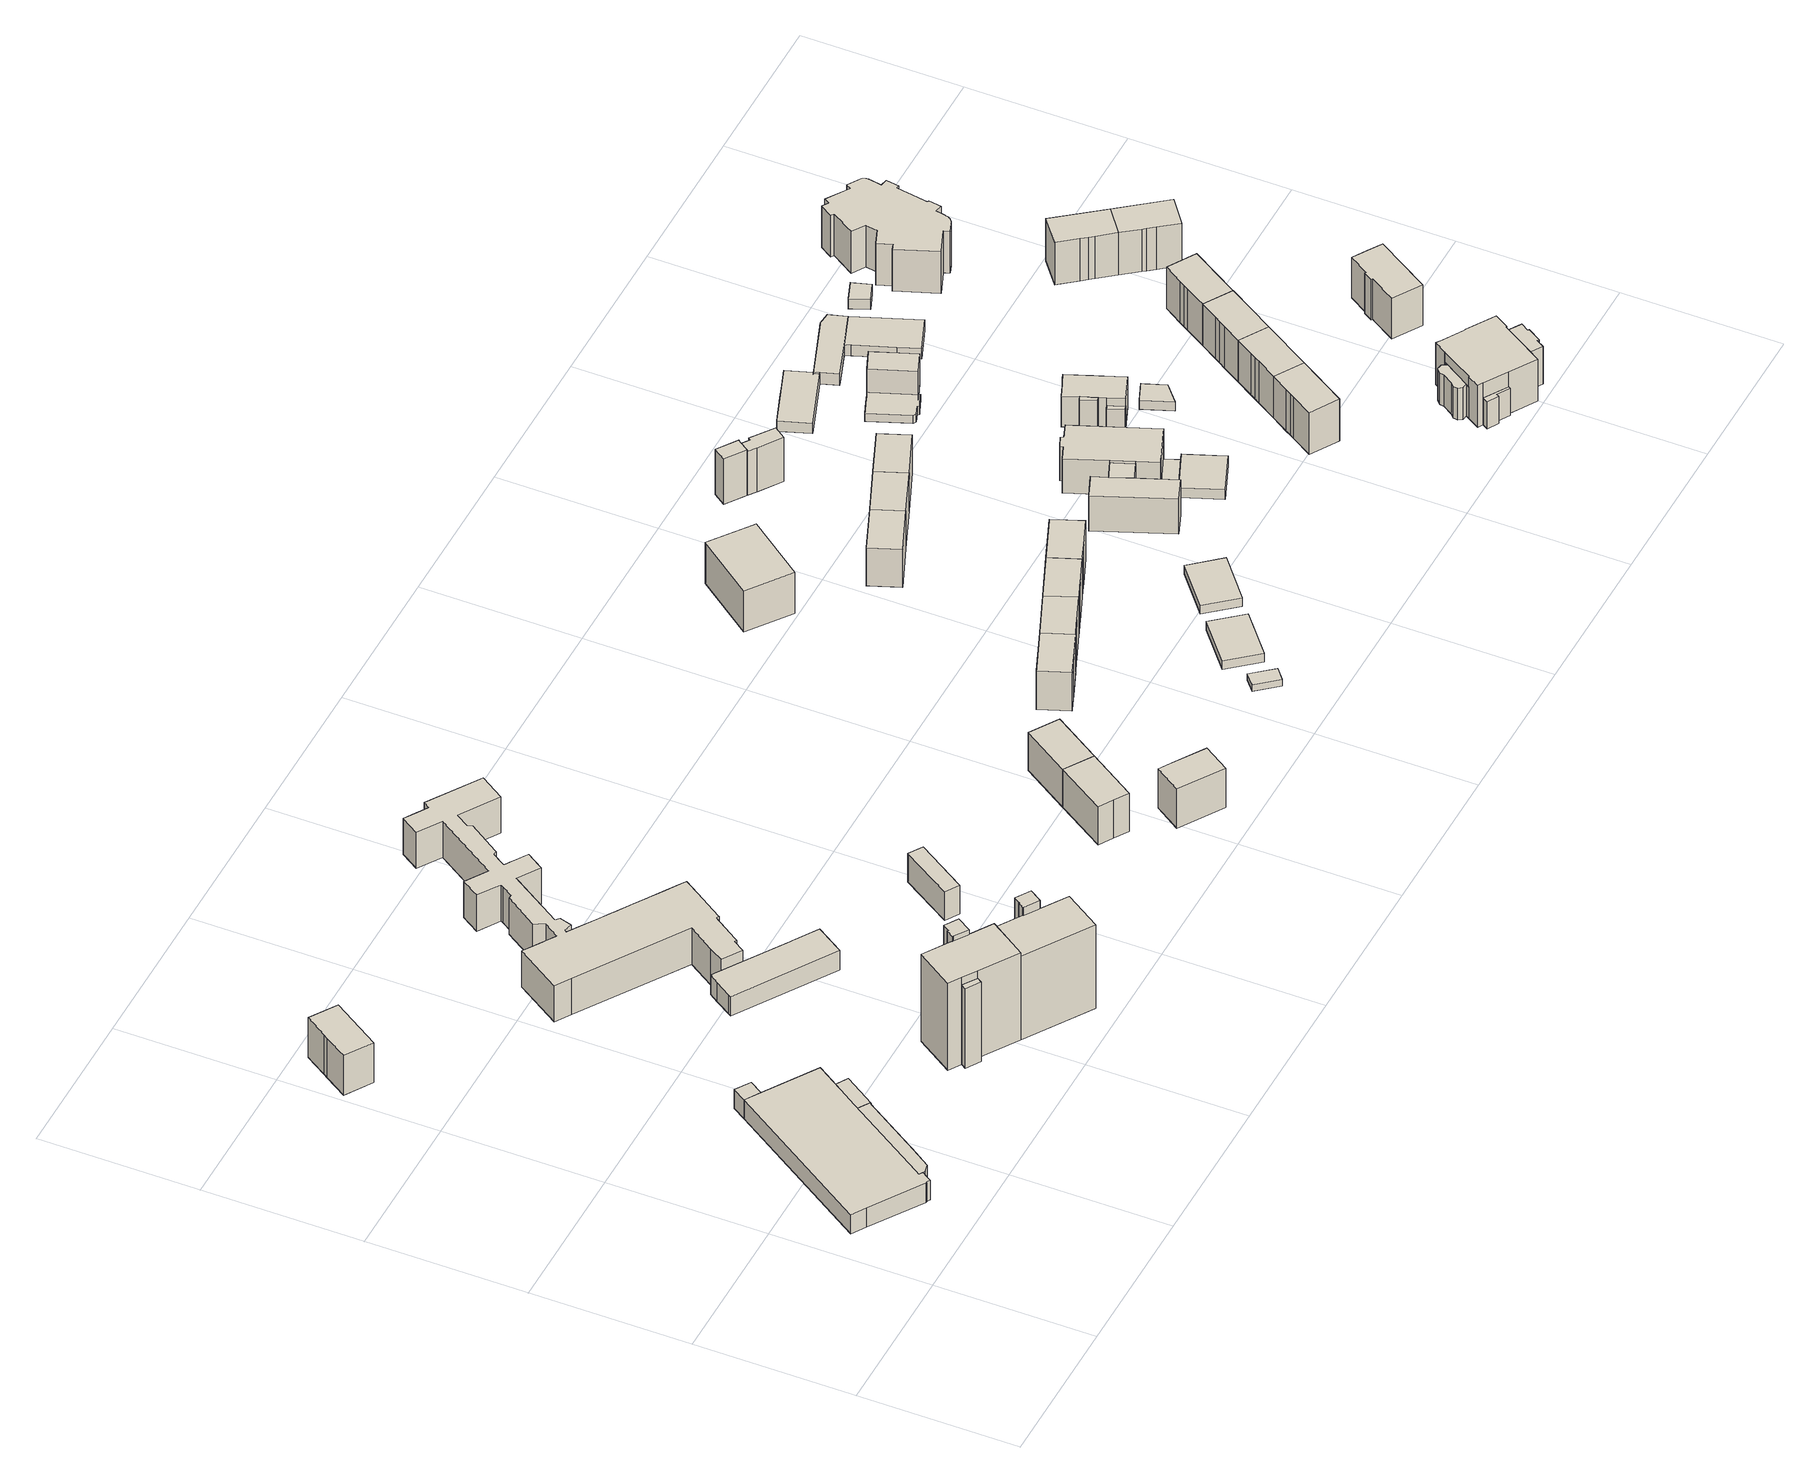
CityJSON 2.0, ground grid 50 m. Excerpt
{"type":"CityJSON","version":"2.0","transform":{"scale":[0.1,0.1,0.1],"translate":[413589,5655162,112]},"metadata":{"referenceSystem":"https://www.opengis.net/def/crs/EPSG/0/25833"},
"CityObjects":{
"building1":{"type":"Building","attributes":{"Gemeindeschluessel":14612000,"Geometrietyp2DReferenz":"3000","function":"31001_2000","roofType":"9999"},"children":["building1-1","building1-2","building1-3","building1-4"]},
"building1-1":{"type":"BuildingPart","attributes":{"Dachtyp_tdc":"tdcPolyFlatRoof","Dachneigung":0,"QualitaetDacherkennung":92,"Geometrietyp2DReferenz":"3000","measuredHeight":7.22,"roofType":"1000"},"parents":["building1"],"geometry":[{"type":"Solid","lod":"1","boundaries":[[[[0,1,2,3,4,5,6,7,8,9,10,11,12,13]],[[14,15,16,17,18,19,20,21,22,23,24,25,26,27]],[[13,15,14,0]],[[12,16,15,13]],[[11,17,16,12]],[[10,18,17,11]],[[9,19,18,10]],[[8,20,19,9]],[[7,21,20,8]],[[6,22,21,7]],[[5,23,22,6]],[[4,24,23,5]],[[3,25,24,4]],[[2,26,25,3]],[[1,27,26,2]],[[0,14,27,1]]]]}]},
"building1-2":{"type":"BuildingPart","attributes":{"Dachtyp_tdc":"tdcPolyFlatRoof","Dachneigung":0,"QualitaetDacherkennung":68,"Geometrietyp2DReferenz":"3000","measuredHeight":5.01,"roofType":"1000"},"parents":["building1"],"geometry":[{"type":"Solid","lod":"1","boundaries":[[[[28,29,30,31,32]],[[33,34,35,17,16]],[[32,34,33,28]],[[31,35,34,32]],[[30,17,35,31]],[[29,16,17,30]],[[28,33,16,29]]]]}]},
"building1-3":{"type":"BuildingPart","attributes":{"Dachtyp_tdc":"tdcFreeFormRoof","Dachneigung":11.53,"QualitaetDacherkennung":10,"Geometrietyp2DReferenz":"3000","measuredHeight":7.65,"roofType":"5000"},"parents":["building1"],"geometry":[{"type":"Solid","lod":"1","boundaries":[[[[36,37,38,39,40,41,42,43]],[[18,44,17,35,45,46,47,48]],[[43,44,18,36]],[[42,17,44,43]],[[41,35,17,42]],[[40,45,35,41]],[[39,46,45,40]],[[38,47,46,39]],[[37,48,47,38]],[[36,18,48,37]]]]}]},
"building1-4":{"type":"BuildingPart","attributes":{"Dachtyp_tdc":"tdcPolyFlatRoof","Dachneigung":0,"QualitaetDacherkennung":71,"Geometrietyp2DReferenz":"3000","measuredHeight":7.14,"roofType":"1000"},"parents":["building1"],"geometry":[{"type":"Solid","lod":"1","boundaries":[[[[49,50,51,52]],[[27,53,54,14]],[[52,53,27,49]],[[51,54,53,52]],[[50,14,54,51]],[[49,27,14,50]]]]}]},
"building2":{"type":"Building","attributes":{"Dachtyp_tdc":"tdcGableRoof","Gemeindeschluessel":14612000,"Dachneigung":37.17,"QualitaetDacherkennung":78,"Geometrietyp2DReferenz":"3000","measuredHeight":16.72,"function":"31001_9998","roofType":"3100"},"geometry":[{"type":"Solid","lod":"1","boundaries":[[[[55,56,57,58,59,60]],[[61,62,63,64,65,66]],[[60,62,61,55]],[[59,63,62,60]],[[58,64,63,59]],[[57,65,64,58]],[[56,66,65,57]],[[55,61,66,56]]]]}]},
"building3":{"type":"Building","attributes":{"Gemeindeschluessel":14612000,"Geometrietyp2DReferenz":"3000","function":"31001_9998","roofType":"9999"},"children":["building3-1","building3-2","building3-3"]},
"building3-1":{"type":"BuildingPart","attributes":{"Dachtyp_tdc":"tdcPolyFlatRoof","Dachneigung":5.67,"QualitaetDacherkennung":52,"Geometrietyp2DReferenz":"3000","measuredHeight":29.8,"roofType":"2100"},"parents":["building3"],"geometry":[{"type":"Solid","lod":"1","boundaries":[[[[67,68,69,70]],[[71,72,73,74]],[[70,72,71,67]],[[69,73,72,70]],[[68,74,73,69]],[[67,71,74,68]]]]}]},
"building3-2":{"type":"BuildingPart","attributes":{"Dachtyp_tdc":"tdcFreeFormRoof","Dachneigung":14.56,"QualitaetDacherkennung":22,"Geometrietyp2DReferenz":"3000","measuredHeight":34.5,"roofType":"5000"},"parents":["building3"],"geometry":[{"type":"Solid","lod":"1","boundaries":[[[[75,76,77,78,79,80,81]],[[82,83,84,85,86,87,88]],[[81,83,82,75]],[[80,84,83,81]],[[79,85,84,80]],[[78,86,85,79]],[[77,87,86,78]],[[76,88,87,77]],[[75,82,88,76]]]]}]},
"building3-3":{"type":"BuildingPart","attributes":{"Dachtyp_tdc":"tdcHipAndGableRoof","Dachneigung":16.07,"QualitaetDacherkennung":16,"Geometrietyp2DReferenz":"3000","measuredHeight":34.32,"roofType":"5000"},"parents":["building3"],"geometry":[{"type":"Solid","lod":"1","boundaries":[[[[89,90,91,92,93,94,95,96,97]],[[98,85,99,100,73,72,101,102,87]],[[97,85,98,89]],[[96,99,85,97]],[[95,100,99,96]],[[94,73,100,95]],[[93,72,73,94]],[[92,101,72,93]],[[91,102,101,92]],[[90,87,102,91]],[[89,98,87,90]]]]}]},
"building4":{"type":"Building","attributes":{"Gemeindeschluessel":14612000,"Geometrietyp2DReferenz":"3000","function":"31001_9998","roofType":"9999"},"children":["building4-1","building4-2"]},
"building4-1":{"type":"BuildingPart","attributes":{"Dachtyp_tdc":"tdcFreeFormRoof","Dachneigung":16.09,"QualitaetDacherkennung":16,"Geometrietyp2DReferenz":"3000","measuredHeight":34.55,"roofType":"5000"},"parents":["building4"],"geometry":[{"type":"Solid","lod":"1","boundaries":[[[[103,104,105,106,107,108,109,110]],[[111,112,113,114,115,116,117,118]],[[110,112,111,103]],[[109,113,112,110]],[[108,114,113,109]],[[107,115,114,108]],[[106,116,115,107]],[[105,117,116,106]],[[104,118,117,105]],[[103,111,118,104]]]]}]},
"building4-2":{"type":"BuildingPart","attributes":{"Dachtyp_tdc":"tdcPolyFlatRoof","Dachneigung":0,"QualitaetDacherkennung":48,"Geometrietyp2DReferenz":"3000","measuredHeight":31.06,"roofType":"1000"},"parents":["building4"],"geometry":[{"type":"Solid","lod":"1","boundaries":[[[[119,120,121,122,123,124,125,126]],[[117,115,127,128,129,100,99,118]],[[126,115,117,119]],[[125,127,115,126]],[[124,128,127,125]],[[123,129,128,124]],[[122,100,129,123]],[[121,99,100,122]],[[120,118,99,121]],[[119,117,118,120]]]]}]},
"building5":{"type":"Building","attributes":{"Dachtyp_tdc":"tdcPolyFlatRoof","Gemeindeschluessel":14612000,"Dachneigung":0,"QualitaetDacherkennung":68,"Geometrietyp2DReferenz":"3000","measuredHeight":7.24,"function":"31001_3211","roofType":"1000"},"geometry":[{"type":"Solid","lod":"1","boundaries":[[[[130,131,132,133,134,135,136,137,138,139,140,141]],[[142,143,144,145,146,147,148,149,150,151,152,153]],[[141,143,142,130]],[[140,144,143,141]],[[139,145,144,140]],[[138,146,145,139]],[[137,147,146,138]],[[136,148,147,137]],[[135,149,148,136]],[[134,150,149,135]],[[133,151,150,134]],[[132,152,151,133]],[[131,153,152,132]],[[130,142,153,131]]]]}]},
"building6":{"type":"Building","attributes":{"name":"6. Grundschule Am Großen Garten Dresden","Dachtyp_tdc":"tdcFreeFormRoof","Gemeindeschluessel":14612000,"Dachneigung":10.16,"QualitaetDacherkennung":4,"Geometrietyp2DReferenz":"3000","measuredHeight":16.48,"function":"31001_3021","roofType":"5000"},"geometry":[{"type":"Solid","lod":"1","boundaries":[[[[154,155,156,157,158,159,160,161,162,163,164,165,166,167,168,169,170,171,172,173,174,175,176,177,178,179,180,181,182,183,184,185,186,187,188,189,190,191,192,193,194,195,196,197,198,199,200,201,202,203,204,205,206,207,208,209,210,211,212,213,214,215,216,217]],[[218,219,220,221,222,223,224,225,226,227,228,229,230,231,232,233,234,235,236,237,238,239,240,241,242,243,244,245,246,247,248,249,250,251,252,253,254,255,256,257,258,259,260,261,262,263,264,265,266,267,268,269,270,271,272,273,274,275,276,277,278,279,280,281]],[[217,219,218,154]],[[216,220,219,217]],[[215,221,220,216]],[[214,222,221,215]],[[213,223,222,214]],[[212,224,223,213]],[[211,225,224,212]],[[210,226,225,211]],[[209,227,226,210]],[[208,228,227,209]],[[207,229,228,208]],[[206,230,229,207]],[[205,231,230,206]],[[204,232,231,205]],[[203,233,232,204]],[[202,234,233,203]],[[201,235,234,202]],[[200,236,235,201]],[[199,237,236,200]],[[198,238,237,199]],[[197,239,238,198]],[[196,240,239,197]],[[195,241,240,196]],[[194,242,241,195]],[[193,243,242,194]],[[192,244,243,193]],[[191,245,244,192]],[[190,246,245,191]],[[189,247,246,190]],[[188,248,247,189]],[[187,249,248,188]],[[186,250,249,187]],[[185,251,250,186]],[[184,252,251,185]],[[183,253,252,184]],[[182,254,253,183]],[[181,255,254,182]],[[180,256,255,181]],[[179,257,256,180]],[[178,258,257,179]],[[177,259,258,178]],[[176,260,259,177]],[[175,261,260,176]],[[174,262,261,175]],[[173,263,262,174]],[[172,264,263,173]],[[171,265,264,172]],[[170,266,265,171]],[[169,267,266,170]],[[168,268,267,169]],[[167,269,268,168]],[[166,270,269,167]],[[165,271,270,166]],[[164,272,271,165]],[[163,273,272,164]],[[162,274,273,163]],[[161,275,274,162]],[[160,276,275,161]],[[159,277,276,160]],[[158,278,277,159]],[[157,279,278,158]],[[156,280,279,157]],[[155,281,280,156]],[[154,218,281,155]]]]}]},
"building7":{"type":"Building","attributes":{"Dachtyp_tdc":"tdcFreeFormRoof","Gemeindeschluessel":14612000,"Dachneigung":60.21,"QualitaetDacherkennung":5,"Geometrietyp2DReferenz":"3000","measuredHeight":12.84,"function":"31001_9998","roofType":"5000"},"geometry":[{"type":"Solid","lod":"1","boundaries":[[[[282,283,284,285]],[[286,287,288,289]],[[285,287,286,282]],[[284,288,287,285]],[[283,289,288,284]],[[282,286,289,283]]]]}]},
"building8":{"type":"Building","attributes":{"Dachtyp_tdc":"tdcFreeFormRoof","Gemeindeschluessel":14612000,"Dachneigung":37.27,"QualitaetDacherkennung":88,"Geometrietyp2DReferenz":"3000","measuredHeight":16.3,"function":"31001_9998","roofType":"5000"},"geometry":[{"type":"Solid","lod":"1","boundaries":[[[[290,291,292,293,294]],[[295,296,297,298,299]],[[294,296,295,290]],[[293,297,296,294]],[[292,298,297,293]],[[291,299,298,292]],[[290,295,299,291]]]]}]},
"building9":{"type":"Building","attributes":{"Dachtyp_tdc":"tdcFreeFormRoof","Gemeindeschluessel":14612000,"Dachneigung":37.3,"QualitaetDacherkennung":77,"Geometrietyp2DReferenz":"3000","measuredHeight":16.73,"function":"31001_9998","roofType":"5000"},"geometry":[{"type":"Solid","lod":"1","boundaries":[[[[300,301,302,303,304]],[[305,306,307,308,309]],[[304,306,305,300]],[[303,307,306,304]],[[302,308,307,303]],[[301,309,308,302]],[[300,305,309,301]]]]}]},
"building10":{"type":"Building","attributes":{"Dachtyp_tdc":"tdcGableRoof","Gemeindeschluessel":14612000,"Dachneigung":36.88,"QualitaetDacherkennung":91,"Geometrietyp2DReferenz":"3000","measuredHeight":16.26,"function":"31001_9998","roofType":"3100"},"geometry":[{"type":"Solid","lod":"1","boundaries":[[[[294,293,310,311]],[[296,312,313,297]],[[311,312,296,294]],[[310,313,312,311]],[[293,297,313,310]],[[294,296,297,293]]]]}]},
"building11":{"type":"Building","attributes":{"Dachtyp_tdc":"tdcFreeFormRoof","Gemeindeschluessel":14612000,"Dachneigung":36.85,"QualitaetDacherkennung":90,"Geometrietyp2DReferenz":"3000","measuredHeight":16.32,"function":"31001_9998","roofType":"5000"},"geometry":[{"type":"Solid","lod":"1","boundaries":[[[[314,315,316,317,318,319,320]],[[321,322,323,324,325,326,327]],[[320,322,321,314]],[[319,323,322,320]],[[318,324,323,319]],[[317,325,324,318]],[[316,326,325,317]],[[315,327,326,316]],[[314,321,327,315]]]]}]},
"building12":{"type":"Building","attributes":{"Dachtyp_tdc":"tdcPolyFlatRoof","Gemeindeschluessel":14612000,"Dachneigung":0,"QualitaetDacherkennung":92,"Geometrietyp2DReferenz":"3000","measuredHeight":2.41,"function":"31001_9998","roofType":"1000"},"geometry":[{"type":"Solid","lod":"1","boundaries":[[[[328,329,330,331]],[[332,333,334,335]],[[331,333,332,328]],[[330,334,333,331]],[[329,335,334,330]],[[328,332,335,329]]]]}]},
"building13":{"type":"Building","attributes":{"Dachtyp_tdc":"tdcFreeFormRoof","Gemeindeschluessel":14612000,"Dachneigung":36.57,"QualitaetDacherkennung":91,"Geometrietyp2DReferenz":"3000","measuredHeight":16.3,"function":"31001_9998","roofType":"5000"},"geometry":[{"type":"Solid","lod":"1","boundaries":[[[[315,314,336,337,338,339,340]],[[327,341,342,343,344,345,321]],[[340,341,327,315]],[[339,342,341,340]],[[338,343,342,339]],[[337,344,343,338]],[[336,345,344,337]],[[314,321,345,336]],[[315,327,321,314]]]]}]},
"building14":{"type":"Building","attributes":{"Dachtyp_tdc":"tdcPolyFlatRoof","Gemeindeschluessel":14612000,"Dachneigung":6.24,"QualitaetDacherkennung":80,"Geometrietyp2DReferenz":"3000","measuredHeight":3.83,"function":"31001_9998","roofType":"2100"},"geometry":[{"type":"Solid","lod":"1","boundaries":[[[[346,347,348,349]],[[350,351,352,353]],[[349,351,350,346]],[[348,352,351,349]],[[347,353,352,348]],[[346,350,353,347]]]]}]},
"building15":{"type":"Building","attributes":{"Dachtyp_tdc":"tdcCutGableRoof","Gemeindeschluessel":14612000,"Dachneigung":25.6,"QualitaetDacherkennung":59,"Geometrietyp2DReferenz":"3000","measuredHeight":16.88,"function":"31001_9998","roofType":"9999"},"geometry":[{"type":"Solid","lod":"1","boundaries":[[[[354,355,356,357,358]],[[359,360,361,362,363]],[[358,360,359,354]],[[357,361,360,358]],[[356,362,361,357]],[[355,363,362,356]],[[354,359,363,355]]]]}]},
"building16":{"type":"Building","attributes":{"Dachtyp_tdc":"tdcFreeFormRoof","Gemeindeschluessel":14612000,"Dachneigung":36.45,"QualitaetDacherkennung":90,"Geometrietyp2DReferenz":"3000","measuredHeight":16.28,"function":"31001_9998","roofType":"5000"},"geometry":[{"type":"Solid","lod":"1","boundaries":[[[[340,339,364,365,366,367,368]],[[341,369,370,371,372,373,342]],[[368,369,341,340]],[[367,370,369,368]],[[366,371,370,367]],[[365,372,371,366]],[[364,373,372,365]],[[339,342,373,364]],[[340,341,342,339]]]]}]},
"building17":{"type":"Building","attributes":{"Dachtyp_tdc":"tdcGableRoof","Gemeindeschluessel":14612000,"Dachneigung":37.34,"QualitaetDacherkennung":87,"Geometrietyp2DReferenz":"3000","measuredHeight":16.2,"function":"31001_9998","roofType":"3100"},"geometry":[{"type":"Solid","lod":"1","boundaries":[[[[374,375,376,377]],[[378,379,380,381]],[[377,379,378,374]],[[376,380,379,377]],[[375,381,380,376]],[[374,378,381,375]]]]}]},
"building18":{"type":"Building","attributes":{"Dachtyp_tdc":"tdcFreeFormRoof","Gemeindeschluessel":14612000,"Dachneigung":36.82,"QualitaetDacherkennung":91,"Geometrietyp2DReferenz":"3000","measuredHeight":16.45,"function":"31001_9998","roofType":"5000"},"geometry":[{"type":"Solid","lod":"1","boundaries":[[[[382,368,367,383,384,385,386]],[[387,388,389,390,391,392,393]],[[386,388,387,382]],[[385,389,388,386]],[[384,390,389,385]],[[383,391,390,384]],[[367,392,391,383]],[[368,393,392,367]],[[382,387,393,368]]]]}]},
"building19":{"type":"Building","attributes":{"Dachtyp_tdc":"tdcPolyFlatRoof","Gemeindeschluessel":14612000,"Dachneigung":4.43,"QualitaetDacherkennung":84,"Geometrietyp2DReferenz":"3000","measuredHeight":3.59,"function":"31001_9998","roofType":"2100"},"geometry":[{"type":"Solid","lod":"1","boundaries":[[[[394,395,396,397]],[[398,399,400,401]],[[397,399,398,394]],[[396,400,399,397]],[[395,401,400,396]],[[394,398,401,395]]]]}]},
"building20":{"type":"Building","attributes":{"Dachtyp_tdc":"tdcGableRoof","Gemeindeschluessel":14612000,"Dachneigung":37.24,"QualitaetDacherkennung":88,"Geometrietyp2DReferenz":"3000","measuredHeight":16.19,"function":"31001_9998","roofType":"3100"},"geometry":[{"type":"Solid","lod":"1","boundaries":[[[[377,376,402,403]],[[379,404,405,380]],[[403,404,379,377]],[[402,405,404,403]],[[376,380,405,402]],[[377,379,380,376]]]]}]},
"building21":{"type":"Building","attributes":{"Dachtyp_tdc":"tdcFreeFormRoof","Gemeindeschluessel":14612000,"Dachneigung":29.91,"QualitaetDacherkennung":3,"Geometrietyp2DReferenz":"3000","measuredHeight":17.58,"function":"31001_9998","roofType":"5000"},"geometry":[{"type":"Solid","lod":"1","boundaries":[[[[406,407,408,409,410]],[[411,412,413,414,415]],[[410,412,411,406]],[[409,413,412,410]],[[408,414,413,409]],[[407,415,414,408]],[[406,411,415,407]]]]}]},
"building22":{"type":"Building","attributes":{"Dachtyp_tdc":"tdcFreeFormRoof","Gemeindeschluessel":14612000,"Dachneigung":54.91,"QualitaetDacherkennung":4,"Geometrietyp2DReferenz":"3000","measuredHeight":18.11,"function":"31001_9998","roofType":"5000"},"geometry":[{"type":"Solid","lod":"1","boundaries":[[[[416,417,418,419,420,421,422]],[[414,413,423,424,425,426,427]],[[422,413,414,416]],[[421,423,413,422]],[[420,424,423,421]],[[419,425,424,420]],[[418,426,425,419]],[[417,427,426,418]],[[416,414,427,417]]]]}]},
"building23":{"type":"Building","attributes":{"Dachtyp_tdc":"tdcGableRoof","Gemeindeschluessel":14612000,"Dachneigung":37.29,"QualitaetDacherkennung":88,"Geometrietyp2DReferenz":"3000","measuredHeight":16.18,"function":"31001_9998","roofType":"3100"},"geometry":[{"type":"Solid","lod":"1","boundaries":[[[[403,402,428,429]],[[404,430,431,405]],[[429,430,404,403]],[[428,431,430,429]],[[402,405,431,428]],[[403,404,405,402]]]]}]},
"building24":{"type":"Building","attributes":{"Gemeindeschluessel":14612000,"Geometrietyp2DReferenz":"3000","function":"31001_2000","roofType":"9999"},"children":["building24-1","building24-2","building24-3","building24-4","building24-5"]},
"building24-1":{"type":"BuildingPart","attributes":{"Dachtyp_tdc":"tdcPolyFlatRoof","Dachneigung":0,"QualitaetDacherkennung":21,"Geometrietyp2DReferenz":"3000","measuredHeight":3.56,"roofType":"1000"},"parents":["building24"],"geometry":[{"type":"Solid","lod":"1","boundaries":[[[[432,433,434,435,436,437]],[[438,439,440,441,442,443]],[[437,439,438,432]],[[436,440,439,437]],[[435,441,440,436]],[[434,442,441,435]],[[433,443,442,434]],[[432,438,443,433]]]]}]},
"building24-2":{"type":"BuildingPart","attributes":{"Dachtyp_tdc":"tdcPolyFlatRoof","Dachneigung":0,"QualitaetDacherkennung":88,"Geometrietyp2DReferenz":"3000","measuredHeight":13.05,"roofType":"1000"},"parents":["building24"],"geometry":[{"type":"Solid","lod":"1","boundaries":[[[[444,445,446,447,448,449]],[[450,451,452,453,454,455]],[[449,451,450,444]],[[448,452,451,449]],[[447,453,452,448]],[[446,454,453,447]],[[445,455,454,446]],[[444,450,455,445]]]]}]},
"building24-3":{"type":"BuildingPart","attributes":{"Dachtyp_tdc":"tdcPolyFlatRoof","Dachneigung":0,"QualitaetDacherkennung":83,"Geometrietyp2DReferenz":"3000","measuredHeight":12.74,"roofType":"1000"},"parents":["building24"],"geometry":[{"type":"Solid","lod":"1","boundaries":[[[[456,457,458,459,460,461,462,463,464,465,466,467,468]],[[469,470,471,472,473,474,475,476,477,478,479,480,481]],[[468,470,469,456]],[[467,471,470,468]],[[466,472,471,467]],[[465,473,472,466]],[[464,474,473,465]],[[463,475,474,464]],[[462,476,475,463]],[[461,477,476,462]],[[460,478,477,461]],[[459,479,478,460]],[[458,480,479,459]],[[457,481,480,458]],[[456,469,481,457]]]]}]},
"building24-4":{"type":"BuildingPart","attributes":{"Dachtyp_tdc":"tdcPolyFlatRoof","Dachneigung":0,"QualitaetDacherkennung":63,"Geometrietyp2DReferenz":"3000","measuredHeight":12.03,"roofType":"1000"},"parents":["building24"],"geometry":[{"type":"Solid","lod":"1","boundaries":[[[[482,483,484,485]],[[474,453,452,475]],[[485,474,475,482]],[[484,453,474,485]],[[483,452,453,484]],[[482,475,452,483]]]]}]},
"building24-5":{"type":"BuildingPart","attributes":{"Dachtyp_tdc":"tdcPolyFlatRoof","Dachneigung":11.27,"QualitaetDacherkennung":42,"Geometrietyp2DReferenz":"3000","measuredHeight":3.51,"roofType":"2100"},"parents":["building24"],"geometry":[{"type":"Solid","lod":"1","boundaries":[[[[486,487,488,489]],[[443,442,471,470]],[[489,442,443,486]],[[488,471,442,489]],[[487,470,471,488]],[[486,443,470,487]]]]}]},
"building25":{"type":"Building","attributes":{"Dachtyp_tdc":"tdcPolyFlatRoof","Gemeindeschluessel":14612000,"Dachneigung":4.3,"QualitaetDacherkennung":86,"Geometrietyp2DReferenz":"3000","measuredHeight":4.18,"function":"31001_9998","roofType":"2100"},"geometry":[{"type":"Solid","lod":"1","boundaries":[[[[490,491,492,493,494,495,496,497]],[[498,499,500,501,502,503,504,505]],[[497,499,498,490]],[[496,500,499,497]],[[495,501,500,496]],[[494,502,501,495]],[[493,503,502,494]],[[492,504,503,493]],[[491,505,504,492]],[[490,498,505,491]]]]}]},
"building26":{"type":"Building","attributes":{"Gemeindeschluessel":14612000,"Geometrietyp2DReferenz":"3000","function":"31001_9998","roofType":"9999"},"children":["building26-1","building26-2"]},
"building26-1":{"type":"BuildingPart","attributes":{"Dachtyp_tdc":"tdcHipAndGableRoof","Dachneigung":52.91,"QualitaetDacherkennung":80,"Geometrietyp2DReferenz":"3000","measuredHeight":14.24,"roofType":"5000"},"parents":["building26"],"geometry":[{"type":"Solid","lod":"1","boundaries":[[[[506,507,508,509]],[[510,511,512,513]],[[509,511,510,506]],[[508,512,511,509]],[[507,513,512,508]],[[506,510,513,507]]]]}]},
"building26-2":{"type":"BuildingPart","attributes":{"Dachtyp_tdc":"tdcPolyFlatRoof","Dachneigung":0,"QualitaetDacherkennung":0,"Geometrietyp2DReferenz":"3000","measuredHeight":3.03,"roofType":"9999"},"parents":["building26"],"geometry":[{"type":"Solid","lod":"1","boundaries":[[[[514,515,516,517,518,519,520,521,522,523,524,525]],[[526,527,528,512,511,529,530,531,532,533,534,535]],[[525,527,526,514]],[[524,528,527,525]],[[523,512,528,524]],[[522,511,512,523]],[[521,529,511,522]],[[520,530,529,521]],[[519,531,530,520]],[[518,532,531,519]],[[517,533,532,518]],[[516,534,533,517]],[[515,535,534,516]],[[514,526,535,515]]]]}]},
"building27":{"type":"Building","attributes":{"Gemeindeschluessel":14612000,"Geometrietyp2DReferenz":"3000","function":"31001_9998","roofType":"9999"},"children":["building27-1","building27-2","building27-3","building27-4"]},
"building27-1":{"type":"BuildingPart","attributes":{"Dachtyp_tdc":"tdcPolyFlatRoof","Dachneigung":38.67,"QualitaetDacherkennung":70,"Geometrietyp2DReferenz":"3000","measuredHeight":9.24,"roofType":"2100"},"parents":["building27"],"geometry":[{"type":"Solid","lod":"1","boundaries":[[[[536,537,538,539]],[[540,541,542,543]],[[539,541,540,536]],[[538,542,541,539]],[[537,543,542,538]],[[536,540,543,537]]]]}]},
"building27-2":{"type":"BuildingPart","attributes":{"Dachtyp_tdc":"tdcFreeFormRoof","Dachneigung":43.12,"QualitaetDacherkennung":67,"Geometrietyp2DReferenz":"3000","measuredHeight":13.48,"roofType":"5000"},"parents":["building27"],"geometry":[{"type":"Solid","lod":"1","boundaries":[[[[544,545,546,547,548,549,550,551,552,553,554]],[[555,556,557,558,559,560,540,543,561,562,563]],[[553,556,555,554]],[[552,557,556,553]],[[551,558,557,552]],[[550,559,558,551]],[[549,560,559,550]],[[548,540,560,549]],[[547,543,540,548]],[[546,561,543,547]],[[545,562,561,546]],[[544,563,562,545]],[[554,555,563,544]]]]}]},
"building27-3":{"type":"BuildingPart","attributes":{"Dachtyp_tdc":"tdcPolyFlatRoof","Dachneigung":34.49,"QualitaetDacherkennung":31,"Geometrietyp2DReferenz":"3000","measuredHeight":9.13,"roofType":"2100"},"parents":["building27"],"geometry":[{"type":"Solid","lod":"1","boundaries":[[[[564,565,566,567]],[[563,562,568,569]],[[567,562,563,564]],[[566,568,562,567]],[[565,569,568,566]],[[564,563,569,565]]]]}]},
"building27-4":{"type":"BuildingPart","attributes":{"Dachtyp_tdc":"tdcCutGableRoof","Dachneigung":42.52,"QualitaetDacherkennung":53,"Geometrietyp2DReferenz":"3000","measuredHeight":12.32,"roofType":"9999"},"parents":["building27"],"geometry":[{"type":"Solid","lod":"1","boundaries":[[[[570,571,572,573]],[[574,556,555,575]],[[573,556,574,570]],[[572,555,556,573]],[[571,575,555,572]],[[570,574,575,571]]]]}]},
"building28":{"type":"Building","attributes":{"Dachtyp_tdc":"tdcFreeFormRoof","Gemeindeschluessel":14612000,"Dachneigung":37.77,"QualitaetDacherkennung":89,"Geometrietyp2DReferenz":"3000","measuredHeight":17.55,"function":"31001_9998","roofType":"5000"},"geometry":[{"type":"Solid","lod":"1","boundaries":[[[[576,577,578,579,580,581,582]],[[583,584,585,586,587,588,589]],[[582,584,583,576]],[[581,585,584,582]],[[580,586,585,581]],[[579,587,586,580]],[[578,588,587,579]],[[577,589,588,578]],[[576,583,589,577]]]]}]},
"building29":{"type":"Building","attributes":{"Dachtyp_tdc":"tdcHipRoof","Gemeindeschluessel":14612000,"Dachneigung":21.51,"QualitaetDacherkennung":79,"Geometrietyp2DReferenz":"3000","measuredHeight":4.07,"function":"31001_9998","roofType":"3200"},"geometry":[{"type":"Solid","lod":"1","boundaries":[[[[590,591,592,593]],[[594,595,596,597]],[[593,595,594,590]],[[592,596,595,593]],[[591,597,596,592]],[[590,594,597,591]]]]}]},
"building30":{"type":"Building","attributes":{"Dachtyp_tdc":"tdcPolyFlatRoof","Gemeindeschluessel":14612000,"Dachneigung":4.55,"QualitaetDacherkennung":80,"Geometrietyp2DReferenz":"3000","measuredHeight":4.51,"function":"31001_9998","roofType":"2100"},"geometry":[{"type":"Solid","lod":"1","boundaries":[[[[598,599,600,601,602,603,604,605]],[[606,607,608,609,610,611,612,613]],[[605,607,606,598]],[[604,608,607,605]],[[603,609,608,604]],[[602,610,609,603]],[[601,611,610,602]],[[600,612,611,601]],[[599,613,612,600]],[[598,606,613,599]]]]}]},
"building31":{"type":"Building","attributes":{"Dachtyp_tdc":"tdcFreeFormRoof","Gemeindeschluessel":14612000,"Dachneigung":38.01,"QualitaetDacherkennung":90,"Geometrietyp2DReferenz":"3000","measuredHeight":17.58,"function":"31001_9998","roofType":"5000"},"geometry":[{"type":"Solid","lod":"1","boundaries":[[[[579,578,614,615,616,617,618]],[[587,619,620,621,622,623,588]],[[618,619,587,579]],[[617,620,619,618]],[[616,621,620,617]],[[615,622,621,616]],[[614,623,622,615]],[[578,588,623,614]],[[579,587,588,578]]]]}]},
"building32":{"type":"Building","attributes":{"Dachtyp_tdc":"tdcPolyFlatRoof","Gemeindeschluessel":14612000,"Dachneigung":0,"QualitaetDacherkennung":78,"Geometrietyp2DReferenz":"3000","measuredHeight":3.99,"function":"31001_9998","roofType":"1000"},"geometry":[{"type":"Solid","lod":"1","boundaries":[[[[624,625,626,599,598,627]],[[628,629,630,631,632,633]],[[627,629,628,624]],[[598,630,629,627]],[[599,631,630,598]],[[626,632,631,599]],[[625,633,632,626]],[[624,628,633,625]]]]}]},
"building33":{"type":"Building","attributes":{"Gemeindeschluessel":14612000,"Geometrietyp2DReferenz":"3000","function":"31001_9998","roofType":"9999"},"children":["building33-1","building33-2","building33-3","building33-4","building33-5"]},
"building33-1":{"type":"BuildingPart","attributes":{"Dachtyp_tdc":"tdcPolyFlatRoof","Dachneigung":51.35,"QualitaetDacherkennung":20,"Geometrietyp2DReferenz":"3000","measuredHeight":11.46,"roofType":"2100"},"parents":["building33"],"geometry":[{"type":"Solid","lod":"1","boundaries":[[[[634,635,636,637,638,639]],[[640,641,642,643,644,645]],[[639,641,640,634]],[[638,642,641,639]],[[637,643,642,638]],[[636,644,643,637]],[[635,645,644,636]],[[634,640,645,635]]]]}]},
"building33-2":{"type":"BuildingPart","attributes":{"Dachtyp_tdc":"tdcHipRoof","Dachneigung":23.9,"QualitaetDacherkennung":26,"Geometrietyp2DReferenz":"3000","measuredHeight":15.04,"roofType":"3200"},"parents":["building33"],"geometry":[{"type":"Solid","lod":"1","boundaries":[[[[646,647,648,649,650,651,652,653,654,655]],[[656,657,658,659,660,661,662,663,664,665]],[[655,657,656,646]],[[654,658,657,655]],[[653,659,658,654]],[[652,660,659,653]],[[651,661,660,652]],[[650,662,661,651]],[[649,663,662,650]],[[648,664,663,649]],[[647,665,664,648]],[[646,656,665,647]]]]}]},
"building33-3":{"type":"BuildingPart","attributes":{"Dachtyp_tdc":"tdcFreeFormRoof","Dachneigung":70.13,"QualitaetDacherkennung":30,"Geometrietyp2DReferenz":"3000","measuredHeight":16.07,"roofType":"5000"},"parents":["building33"],"geometry":[{"type":"Solid","lod":"1","boundaries":[[[[666,667,668,669,670,671,672,673,674,675,676,677,678,679,680,668]],[[681,682,683,684,685,686,687,688,689,690,691,692,693,694,682,695]],[[668,682,681,666]],[[680,683,682,668]],[[679,684,683,680]],[[678,685,684,679]],[[677,686,685,678]],[[676,687,686,677]],[[675,688,687,676]],[[674,689,688,675]],[[673,690,689,674]],[[672,691,690,673]],[[671,692,691,672]],[[670,693,692,671]],[[669,694,693,670]],[[668,682,694,669]],[[667,695,682,668]],[[666,681,695,667]]]]}]},
"building33-4":{"type":"BuildingPart","attributes":{"Dachtyp_tdc":"tdcPolyFlatRoof","Dachneigung":41.95,"QualitaetDacherkennung":25,"Geometrietyp2DReferenz":"3000","measuredHeight":11.33,"roofType":"2100"},"parents":["building33"],"geometry":[{"type":"Solid","lod":"1","boundaries":[[[[696,697,698,699,700,701,702]],[[703,704,705,706,707,708,709]],[[702,704,703,696]],[[701,705,704,702]],[[700,706,705,701]],[[699,707,706,700]],[[698,708,707,699]],[[697,709,708,698]],[[696,703,709,697]]]]}]},
"building33-5":{"type":"BuildingPart","attributes":{"Dachtyp_tdc":"tdcCutTentRoof","Dachneigung":2.64,"QualitaetDacherkennung":37,"Geometrietyp2DReferenz":"3000","measuredHeight":18.31,"roofType":"9999"},"parents":["building33"],"geometry":[{"type":"Solid","lod":"1","boundaries":[[[[710,711,712,713,714,715,716,717,718,719,720,721,722,723,724,725,726,727]],[[703,709,728,729,656,665,664,730,641,640,731,732,681,695,693,692,733,704]],[[727,709,703,710]],[[726,728,709,727]],[[725,729,728,726]],[[724,656,729,725]],[[723,665,656,724]],[[722,664,665,723]],[[721,730,664,722]],[[720,641,730,721]],[[719,640,641,720]],[[718,731,640,719]],[[717,732,731,718]],[[716,681,732,717]],[[715,695,681,716]],[[714,693,695,715]],[[713,692,693,714]],[[712,733,692,713]],[[711,704,733,712]],[[710,703,704,711]]]]}]},
"building34":{"type":"Building","attributes":{"Dachtyp_tdc":"tdcFreeFormRoof","Gemeindeschluessel":14612000,"Dachneigung":37.58,"QualitaetDacherkennung":91,"Geometrietyp2DReferenz":"3000","measuredHeight":17.54,"function":"31001_9998","roofType":"5000"},"geometry":[{"type":"Solid","lod":"1","boundaries":[[[[734,615,614,735,736,737,738]],[[739,740,741,742,743,623,622]],[[738,740,739,734]],[[737,741,740,738]],[[736,742,741,737]],[[735,743,742,736]],[[614,623,743,735]],[[615,622,623,614]],[[734,739,622,615]]]]}]},
"building35":{"type":"Building","attributes":{"Dachtyp_tdc":"tdcHipAndGableRoof","Gemeindeschluessel":14612000,"Dachneigung":10.67,"QualitaetDacherkennung":38,"Geometrietyp2DReferenz":"3000","measuredHeight":3.96,"function":"31001_9998","roofType":"5000"},"geometry":[{"type":"Solid","lod":"1","boundaries":[[[[744,745,746,747]],[[748,749,750,751]],[[747,749,748,744]],[[746,750,749,747]],[[745,751,750,746]],[[744,748,751,745]]]]}]},
"building36":{"type":"Building","attributes":{"Dachtyp_tdc":"tdcFreeFormRoof","Gemeindeschluessel":14612000,"Dachneigung":37.63,"QualitaetDacherkennung":91,"Geometrietyp2DReferenz":"3000","measuredHeight":17.57,"function":"31001_9998","roofType":"5000"},"geometry":[{"type":"Solid","lod":"1","boundaries":[[[[752,753,754,755,756,757,758]],[[743,742,759,760,761,762,763]],[[758,742,743,752]],[[757,759,742,758]],[[756,760,759,757]],[[755,761,760,756]],[[754,762,761,755]],[[753,763,762,754]],[[752,743,763,753]]]]}]},
"building37":{"type":"Building","attributes":{"Dachtyp_tdc":"tdcHipAndGableRoof","Gemeindeschluessel":14612000,"Dachneigung":37.68,"QualitaetDacherkennung":89,"Geometrietyp2DReferenz":"3000","measuredHeight":17.26,"function":"31001_9998","roofType":"5000"},"geometry":[{"type":"Solid","lod":"1","boundaries":[[[[764,765,766,767,768,769,770,771,772]],[[773,774,775,776,777,778,779,780,781]],[[772,774,773,764]],[[771,775,774,772]],[[770,776,775,771]],[[769,777,776,770]],[[768,778,777,769]],[[767,779,778,768]],[[766,780,779,767]],[[765,781,780,766]],[[764,773,781,765]]]]}]},
"building38":{"type":"Building","attributes":{"Dachtyp_tdc":"tdcFreeFormRoof","Gemeindeschluessel":14612000,"Dachneigung":28.25,"QualitaetDacherkennung":13,"Geometrietyp2DReferenz":"3000","measuredHeight":19.12,"function":"31001_9998","roofType":"5000"},"geometry":[{"type":"Solid","lod":"1","boundaries":[[[[782,783,784,785,786,787,788,789,790,791,792,793,794,795,796,797,798,799,800,801,802,803,804,805,806,807,808,809,810,811,812,813,814,815,816,817,818,819,820,821,822,823,824,825,826,827,828,829,830,831,832,833,834,835,836,837,838,839]],[[840,841,842,843,844,845,846,847,848,849,850,851,852,853,854,855,856,857,858,859,860,861,862,863,864,865,866,867,868,869,870,871,872,873,874,875,876,877,878,879,880,881,882,883,884,885,886,887,888,889,890,891,892,893,894,895,896,897]],[[839,841,840,782]],[[838,842,841,839]],[[837,843,842,838]],[[836,844,843,837]],[[835,845,844,836]],[[834,846,845,835]],[[833,847,846,834]],[[832,848,847,833]],[[831,849,848,832]],[[830,850,849,831]],[[829,851,850,830]],[[828,852,851,829]],[[827,853,852,828]],[[826,854,853,827]],[[825,855,854,826]],[[824,856,855,825]],[[823,857,856,824]],[[822,858,857,823]],[[821,859,858,822]],[[820,860,859,821]],[[819,861,860,820]],[[818,862,861,819]],[[817,863,862,818]],[[816,864,863,817]],[[815,865,864,816]],[[814,866,865,815]],[[813,867,866,814]],[[812,868,867,813]],[[811,869,868,812]],[[810,870,869,811]],[[809,871,870,810]],[[808,872,871,809]],[[807,873,872,808]],[[806,874,873,807]],[[805,875,874,806]],[[804,876,875,805]],[[803,877,876,804]],[[802,878,877,803]],[[801,879,878,802]],[[800,880,879,801]],[[799,881,880,800]],[[798,882,881,799]],[[797,883,882,798]],[[796,884,883,797]],[[795,885,884,796]],[[794,886,885,795]],[[793,887,886,794]],[[792,888,887,793]],[[791,889,888,792]],[[790,890,889,791]],[[789,891,890,790]],[[788,892,891,789]],[[787,893,892,788]],[[786,894,893,787]],[[785,895,894,786]],[[784,896,895,785]],[[783,897,896,784]],[[782,840,897,783]]]]}]},
"building39":{"type":"Building","attributes":{"Dachtyp_tdc":"tdcHipAndGableRoof","Gemeindeschluessel":14612000,"Dachneigung":37.31,"QualitaetDacherkennung":87,"Geometrietyp2DReferenz":"3000","measuredHeight":17.73,"function":"31001_9998","roofType":"5000"},"geometry":[{"type":"Solid","lod":"1","boundaries":[[[[898,899,900,901,902,903,904]],[[905,906,907,908,909,910,911]],[[904,906,905,898]],[[903,907,906,904]],[[902,908,907,903]],[[901,909,908,902]],[[900,910,909,901]],[[899,911,910,900]],[[898,905,911,899]]]]}]},
"building40":{"type":"Building","attributes":{"Dachtyp_tdc":"tdcFreeFormRoof","Gemeindeschluessel":14612000,"Dachneigung":37.52,"QualitaetDacherkennung":86,"Geometrietyp2DReferenz":"3000","measuredHeight":17.68,"function":"31001_9998","roofType":"5000"},"geometry":[{"type":"Solid","lod":"1","boundaries":[[[[912,913,914,915,916,903,902]],[[917,908,907,918,919,920,921]],[[902,908,917,912]],[[903,907,908,902]],[[916,918,907,903]],[[915,919,918,916]],[[914,920,919,915]],[[913,921,920,914]],[[912,917,921,913]]]]}]}
},
"vertices":[
[436,726,84],[390,756,84],[86,289,84],[130,261,84],[292,155,84],[294,154,84],[296,157,84],[306,150,84],[327,182,84],[316,189,84],[325,203,84],[500,471,84],[565,571,84],[598,621,84],[436,726,12],[598,621,12],[565,571,12],[500,471,12],[325,203,12],[316,189,12],[327,182,12],[306,150,12],[296,157,12],[294,154,12],[292,155,12],[130,261,12],[86,289,12],[390,756,12],
[613,542,62],[565,571,62],[500,471,62],[542,444,62],[547,441,62],[613,542,12],[547,441,12],[542,444,12],
[325,203,66],[351,186,66],[377,192,66],[423,261,66],[427,267,66],[542,444,66],[500,471,66],[381,289,66],[381,289,12],[427,267,12],[423,261,12],[377,192,12],[351,186,12],
[390,756,83],[436,726,83],[464,769,83],[418,799,83],[418,799,12],[464,769,12],
[183,1897,171],[100,1951,171],[55,1881,171],[46,1867,171],[0,1796,171],[83,1743,171],[183,1897,23],[83,1743,23],[0,1796,23],[46,1867,23],[55,1881,23],[100,1951,23],
[829,286,317],[872,258,317],[882,273,317],[839,302,317],[829,286,20],[839,302,20],[882,273,20],[872,258,20],
[983,409,361],[979,411,361],[964,388,361],[968,386,361],[1009,358,361],[1038,403,361],[996,430,361],[983,409,20],[996,430,20],[1038,403,20],[1009,358,20],[968,386,20],[964,388,20],[979,411,20],
[986,374,345],[964,388,345],[878,444,345],[801,326,345],[839,302,345],[882,273,345],[1000,196,345],[1077,314,345],[1009,358,345],[986,374,20],[1077,314,20],[1000,196,20],[801,326,20],[878,444,20],
[1169,282,360],[1156,263,360],[1156,262,360],[1158,261,360],[1202,232,360],[1228,271,360],[1183,300,360],[1171,281,360],[1169,282,20],[1171,281,20],[1183,300,20],[1228,271,20],[1202,232,20],[1158,261,20],[1156,262,20],[1156,263,20],
[1156,262,331],[1156,263,331],[1077,314,331],[1000,196,331],[1205,63,331],[1281,179,331],[1202,231,331],[1202,232,331],[1202,231,20],[1281,179,20],[1205,63,20],
[747,963,95],[1046,770,95],[1103,858,95],[1027,907,95],[1023,909,95],[899,990,95],[893,994,95],[833,1033,95],[818,1043,95],[804,1051,95],[784,1021,95],[752,971,95],[747,963,23],[752,971,23],[784,1021,23],[804,1051,23],[818,1043,23],[833,1033,23],[893,994,23],[899,990,23],[1023,909,23],[1027,907,23],[1103,858,23],[1046,770,23],
[951,1730,136],[932,1742,136],[960,1785,136],[973,1783,136],[976,1789,136],[1042,1888,136],[1035,1901,136],[1063,1944,136],[1182,1867,136],[1233,1944,136],[1072,2049,136],[1058,2029,136],[1013,2058,136],[989,2074,136],[952,2017,136],[1023,1970,136],[892,1769,136],[824,1813,136],[788,1757,136],[855,1714,136],[850,1705,136],[827,1670,136],[815,1671,136],[747,1567,136],[761,1534,136],[729,1485,136],[704,1502,136],[681,1516,136],[633,1548,136],[541,1405,136],[589,1374,136],[916,1161,136],[861,1077,136],[833,1033,136],[893,994,136],[917,1031,136],[923,1027,136],[926,1031,136],[928,1035,136],[983,1118,136],[991,1112,136],[993,1116,136],[1038,1184,136],[1084,1255,136],[1064,1268,136],[1018,1297,136],[990,1316,136],[971,1328,136],[938,1350,136],[892,1379,136],[879,1388,136],[845,1410,136],[781,1452,136],[755,1469,136],[760,1476,136],[787,1468,136],[799,1508,136],[787,1518,136],[891,1679,136],[896,1686,136],[964,1642,136],[1001,1698,136],[959,1725,136],[955,1728,136],[951,1730,1],[955,1728,1],[959,1725,1],[1001,1698,1],[964,1642,1],[896,1686,1],[891,1679,1],[787,1518,1],[799,1508,1],[787,1468,1],[760,1476,1],[755,1469,1],[781,1452,1],[845,1410,1],[879,1388,1],[892,1379,1],[938,1350,1],[971,1328,1],[990,1316,1],[1018,1297,1],[1064,1268,1],[1084,1255,1],[1038,1184,1],[993,1116,1],[991,1112,1],[983,1118,1],[928,1035,1],[926,1031,1],[923,1027,1],[917,1031,1],[893,994,1],[833,1033,1],[861,1077,1],[916,1161,1],[589,1374,1],[541,1405,1],[633,1548,1],[681,1516,1],[704,1502,1],[729,1485,1],[761,1534,1],[747,1567,1],[815,1671,1],[827,1670,1],[850,1705,1],[855,1714,1],[788,1757,1],[824,1813,1],[892,1769,1],[1023,1970,1],[952,2017,1],[989,2074,1],[1013,2058,1],[1058,2029,1],[1072,2049,1],[1233,1944,1],[1182,1867,1],[1063,1944,1],[1035,1901,1],[1042,1888,1],[976,1789,1],[973,1783,1],[960,1785,1],[932,1742,1],
[1454,752,129],[1353,593,129],[1395,567,129],[1496,725,129],[1454,752,22],[1496,725,22],[1395,567,22],[1353,593,22],
[1811,338,167],[1855,311,167],[1897,283,167],[1996,436,167],[1910,492,167],[1811,338,25],[1910,492,25],[1996,436,25],[1897,283,25],[1855,311,25],
[2102,84,168],[2156,167,168],[2060,230,168],[2022,254,168],[1968,171,168],[2102,84,22],[1968,171,22],[2022,254,22],[2060,230,22],[2156,167,22],
[2093,587,167],[2007,642,167],[2007,642,25],[2093,587,25],
[2429,695,166],[2392,787,166],[2246,729,166],[2283,637,166],[2287,639,166],[2325,654,166],[2342,660,166],[2429,695,22],[2342,660,22],[2325,654,22],[2287,639,22],[2283,637,22],[2246,729,22],[2392,787,22],
[2654,183,49],[2599,250,49],[2563,219,49],[2618,153,49],[2654,183,25],[2618,153,25],[2563,219,25],[2599,250,25],
[2435,697,166],[2467,710,166],[2483,716,166],[2572,751,166],[2534,844,166],[2534,844,22],[2572,751,22],[2483,716,22],[2467,710,22],[2435,697,22],
[2688,240,55],[2817,349,55],[2740,441,55],[2611,332,55],[2688,240,23],[2611,332,23],[2740,441,23],[2817,349,23],
[2329,1777,177],[2193,1597,177],[2321,1501,177],[2457,1681,177],[2437,1696,177],[2329,1777,23],[2437,1696,23],[2457,1681,23],[2321,1501,23],[2193,1597,23],
[2580,754,166],[2614,768,166],[2627,773,166],[2717,808,166],[2680,902,166],[2680,902,22],[2717,808,22],[2627,773,22],[2614,768,22],[2580,754,22],
[2506,1369,167],[2543,1275,167],[2690,1334,167],[2653,1427,167],[2506,1369,25],[2653,1427,25],[2690,1334,25],[2543,1275,25],
[2827,960,166],[2723,811,166],[2758,825,166],[2772,830,166],[2864,866,166],[2827,960,21],[2864,866,21],[2772,830,21],[2758,825,21],[2723,811,21],[2717,808,21],[2680,902,21],
[2923,593,55],[2793,484,55],[2870,392,55],[3001,501,55],[2923,593,23],[3001,501,23],[2870,392,23],[2793,484,23],
[2835,1391,167],[2798,1485,167],[2798,1485,25],[2835,1391,25],
[2671,1906,193],[2644,1868,193],[2705,1825,193],[2726,1855,193],[2732,1863,193],[2671,1906,24],[2732,1863,24],[2726,1855,24],[2705,1825,24],[2644,1868,24],
[2705,1825,188],[2730,1806,188],[2800,1757,188],[2826,1794,188],[2757,1844,188],[2751,1837,188],[2726,1855,188],[2751,1837,24],[2757,1844,24],[2826,1794,24],[2800,1757,24],[2730,1806,24],
[2980,1449,167],[2943,1542,167],[2943,1542,25],[2980,1449,25],
[3335,794,54],[3319,788,54],[3222,749,54],[3206,742,54],[3254,622,54],[3383,673,54],[3335,794,18],[3383,673,18],[3254,622,18],[3206,742,18],[3222,749,18],[3319,788,18],
[2977,910,149],[3070,678,149],[3144,707,149],[3096,826,149],[3069,893,149],[3051,939,149],[2977,910,18],[3051,939,18],[3069,893,18],[3096,826,18],[3144,707,18],[3070,678,18],
[3317,840,146],[3216,1093,146],[3169,1075,146],[3165,1084,146],[3130,1070,146],[3133,1060,146],[3087,1042,146],[3136,920,146],[3162,853,146],[3188,789,146],[3204,796,146],[3204,795,146],[3301,834,146],[3317,840,18],[3301,834,18],[3204,795,18],[3204,796,18],[3188,789,18],[3162,853,18],[3136,920,18],[3087,1042,18],[3133,1060,18],[3130,1070,18],[3165,1084,18],[3169,1075,18],[3216,1093,18],
[3136,920,139],[3069,893,139],[3096,826,139],[3162,853,139],
[3319,788,49],[3301,834,49],[3204,795,49],[3222,749,49],
[3205,1855,60],[3177,1933,60],[3118,1912,60],[3070,1895,60],[2980,1863,60],[3014,1768,60],[3206,1836,60],[3200,1853,60],[3205,1855,22],[3200,1853,22],[3206,1836,22],[3014,1768,22],[2980,1863,22],[3070,1895,22],[3118,1912,22],[3177,1933,22],
[3317,1584,141],[3265,1716,141],[3198,1689,141],[3249,1556,141],[3317,1584,26],[3249,1556,26],[3198,1689,26],[3265,1716,26],
[3116,1657,56],[3165,1533,56],[3174,1527,56],[3202,1538,56],[3205,1532,56],[3206,1532,56],[3250,1550,56],[3251,1550,56],[3249,1556,56],[3198,1689,56],[3187,1685,56],[3157,1673,56],[3116,1657,26],[3157,1673,26],[3187,1685,26],[3251,1550,26],[3250,1550,26],[3206,1532,26],[3205,1532,26],[3202,1538,26],[3174,1527,26],[3165,1533,26],
[3442,1112,109],[3464,1057,109],[3480,1063,109],[3458,1118,109],[3442,1112,23],[3458,1118,23],[3480,1063,23],[3464,1057,23],
[3375,1040,137],[3395,992,137],[3477,1024,137],[3464,1057,137],[3442,1112,137],[3411,1191,137],[3394,1184,137],[3368,1173,137],[3328,1157,137],[3347,1110,137],[3366,1062,137],[3366,1062,23],[3347,1110,23],[3328,1157,23],[3368,1173,23],[3394,1184,23],[3411,1191,23],[3477,1024,23],[3395,992,23],[3375,1040,23],
[3375,1040,109],[3362,1035,109],[3381,986,109],[3395,992,109],[3381,986,23],[3362,1035,23],
[3334,1105,138],[3353,1057,138],[3366,1062,138],[3347,1110,138],[3334,1105,23],[3353,1057,23],
[3514,487,179],[3600,435,179],[3694,587,179],[3608,640,179],[3574,585,179],[3563,567,179],[3555,554,179],[3514,487,23],[3555,554,23],[3563,567,23],[3574,585,23],[3608,640,23],[3694,587,23],[3600,435,23],
[3519,899,57],[3574,947,57],[3547,1017,57],[3483,992,57],[3519,899,24],[3483,992,24],[3547,1017,24],[3574,947,24],
[3338,1824,65],[3449,1863,65],[3431,1918,65],[3392,1921,65],[3205,1855,65],[3200,1853,65],[3206,1836,65],[3224,1784,65],[3338,1824,23],[3224,1784,23],[3206,1836,23],[3200,1853,23],[3205,1855,23],[3392,1921,23],[3431,1918,23],[3449,1863,23],
[3787,738,179],[3701,791,179],[3667,735,179],[3657,718,179],[3646,702,179],[3646,702,23],[3657,718,23],[3667,735,23],[3701,791,23],[3787,738,23],
[3390,1687,65],[3415,1623,65],[3525,1665,65],[3345,1806,65],[3390,1687,25],[3345,1806,25],[3338,1824,25],[3449,1863,25],[3525,1665,25],[3415,1623,25],
[3826,102,125],[3816,85,125],[3849,65,125],[3854,74,125],[3893,51,125],[3897,58,125],[3826,102,24],[3897,58,24],[3893,51,24],[3854,74,24],[3849,65,24],[3816,85,24],
[4065,142,164],[4062,143,164],[4005,50,164],[4007,49,164],[4048,23,164],[4064,49,164],[4069,45,164],[4095,87,164],[4091,89,164],[4107,115,164],[4065,142,24],[4107,115,24],[4091,89,24],[4095,87,24],[4069,45,24],[4064,49,24],[4048,23,24],[4007,49,24],[4005,50,24],[4062,143,24],
[3833,150,142],[3834,149,142],[3840,160,142],[3890,240,142],[3898,253,142],[3897,253,142],[3889,241,142],[3882,256,142],[3866,259,142],[3852,247,142],[3849,232,142],[3830,201,142],[3817,190,142],[3814,175,142],[3824,162,142],[3833,150,24],[3840,160,24],[3824,162,24],[3814,175,24],[3817,190,24],[3830,201,24],[3849,232,24],[3852,247,24],[3866,259,24],[3882,256,24],[3889,241,24],[3897,253,24],[3898,253,24],[3890,240,24],[3834,149,24],
[4004,240,128],[4005,241,128],[4008,246,128],[3970,270,128],[3977,281,128],[3949,299,128],[3937,281,128],[4004,240,24],[3937,281,24],[3949,299,24],[3977,281,24],[3970,270,24],[4008,246,24],[4005,241,24],
[4004,240,180],[3937,281,180],[3922,291,180],[3897,253,180],[3898,253,180],[3834,149,180],[3833,150,180],[3811,112,180],[3826,103,180],[3826,102,180],[3897,58,180],[3978,7,180],[4005,50,180],[4062,143,180],[4065,142,180],[4092,186,180],[4089,188,180],[4005,241,180],[4089,188,24],[4092,186,24],[3978,7,24],[3826,103,24],[3811,112,24],[3922,291,24],
[3738,851,179],[3880,890,179],[3795,943,179],[3761,887,179],[3750,870,179],[3738,851,23],[3750,870,23],[3761,887,23],[3795,943,23],[3880,890,23],
[3579,1917,63],[3516,1894,63],[3540,1836,63],[3598,1859,63],[3579,1917,26],[3598,1859,26],[3540,1836,26],[3516,1894,26],
[3880,890,178],[3976,1046,178],[3891,1098,178],[3854,1039,178],[3844,1022,178],[3835,1007,178],[3795,943,178],[3835,1007,23],[3844,1022,23],[3854,1039,23],[3891,1098,23],[3976,1046,23],
[4102,592,176],[4085,564,176],[4089,562,176],[4038,480,176],[4125,426,176],[4232,597,176],[4188,625,176],[4145,652,176],[4106,589,176],[4102,592,25],[4106,589,25],[4145,652,25],[4188,625,25],[4232,597,25],[4125,426,25],[4038,480,25],[4089,562,25],[4085,564,25],
[3859,2016,182],[3821,2040,182],[3812,2025,182],[3741,2071,182],[3731,2054,182],[3713,2066,182],[3688,2028,182],[3698,2022,182],[3651,1948,182],[3692,1922,182],[3686,1885,182],[3636,1866,182],[3653,1821,182],[3633,1814,182],[3682,1687,182],[3761,1718,182],[3768,1700,182],[3796,1711,182],[3798,1712,182],[3801,1713,182],[3803,1714,182],[3805,1715,182],[3807,1717,182],[3809,1718,182],[3811,1720,182],[3813,1722,182],[3815,1724,182],[3816,1726,182],[3817,1728,182],[3819,1730,182],[3820,1733,182],[3820,1735,182],[3821,1738,182],[3822,1740,182],[3822,1742,182],[3827,1770,182],[3850,1766,182],[3857,1807,182],[3851,1808,182],[3868,1910,182],[3877,1908,182],[3883,1949,182],[3860,1953,182],[3866,1989,182],[3866,1991,182],[3866,1993,182],[3867,1995,182],[3867,1997,182],[3867,1999,182],[3866,2000,182],[3866,2002,182],[3866,2004,182],[3865,2006,182],[3864,2008,182],[3864,2009,182],[3863,2011,182],[3862,2013,182],[3860,2014,182],[3859,2016,26],[3860,2014,26],[3862,2013,26],[3863,2011,26],[3864,2009,26],[3864,2008,26],[3865,2006,26],[3866,2004,26],[3866,2002,26],[3866,2000,26],[3867,1999,26],[3867,1997,26],[3867,1995,26],[3866,1993,26],[3866,1991,26],[3866,1989,26],[3860,1953,26],[3883,1949,26],[3877,1908,26],[3868,1910,26],[3851,1808,26],[3857,1807,26],[3850,1766,26],[3827,1770,26],[3822,1742,26],[3822,1740,26],[3821,1738,26],[3820,1735,26],[3820,1733,26],[3819,1730,26],[3817,1728,26],[3816,1726,26],[3815,1724,26],[3813,1722,26],[3811,1720,26],[3809,1718,26],[3807,1717,26],[3805,1715,26],[3803,1714,26],[3801,1713,26],[3798,1712,26],[3796,1711,26],[3768,1700,26],[3761,1718,26],[3682,1687,26],[3633,1814,26],[3653,1821,26],[3636,1866,26],[3686,1885,26],[3692,1922,26],[3651,1948,26],[3698,2022,26],[3688,2028,26],[3713,2066,26],[3731,2054,26],[3741,2071,26],[3812,2025,26],[3821,2040,26],
[3849,1420,181],[3894,1362,181],[3908,1343,181],[3919,1329,181],[3960,1277,181],[4039,1338,181],[3928,1483,181],[3849,1420,23],[3928,1483,23],[4039,1338,23],[3960,1277,23],[3919,1329,23],[3908,1343,23],[3894,1362,23],
[4000,1224,181],[4009,1213,181],[4025,1191,181],[4069,1134,181],[4149,1196,181],[4000,1224,23],[4149,1196,23],[4069,1134,23],[4025,1191,23],[4009,1213,23]
]}
